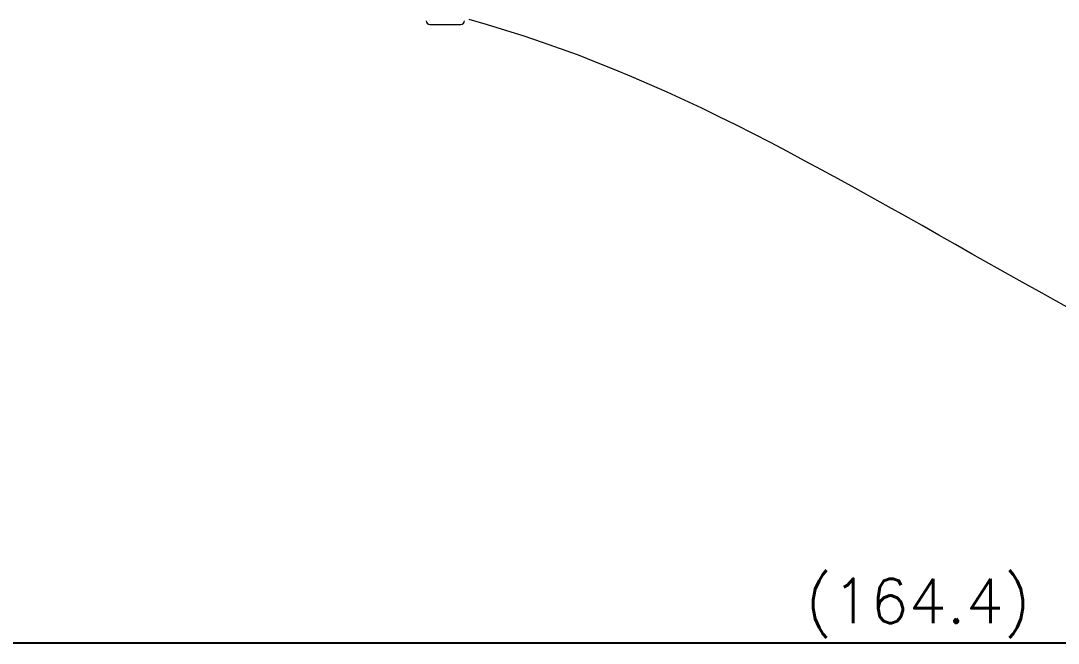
# Model space of a CAD drawing. Extents: x -5208 to -4788, y -2139 to -1842.
# Drawn here: x -4991.4 to -4909.7, y -2006.4 to -1957.4 of the extents above; entities that cross this region are included whole.
import ezdxf

# ---------------------------------------------------------------- set-up
doc = ezdxf.new("R2010")
doc.units = 0
doc.header["$LTSCALE"] = 7
doc.layers.add('D', color=2, linetype='CONTINUOUS')
doc.layers.add('Trimetric', color=7, linetype='CONTINUOUS')
doc.styles.add('GHS', font='ROMANS.shx', dxfattribs={"bigfont": 'GHS.shx'})

msp = doc.modelspace()

# ---------------------------------------------------------------- linework, layer by layer
at = {"layer": 'D'}
msp.add_line((-4841.543, -2006.433), (-4999.92, -2006.433), dxfattribs=at)
at = {"layer": 'Trimetric', "color": 0, "linetype": 'Continuous', "lineweight": 18}
for points in [[(-4959.488, -1957.421, 0.396768), (-4959.188, -1957.703)], [(-4956.753, -1957.703, 0.396768), (-4956.454, -1957.421)]]:
    msp.add_lwpolyline(points, format="xyb", dxfattribs=at)
for points in [[(-4908.553, -1980.216), (-4909.877, -1979.486), (-4911.196, -1978.748), (-4912.516, -1978.011), (-4913.835, -1977.273), (-4915.155, -1976.535), (-4916.47, -1975.789), (-4917.785, -1975.043), (-4919.1, -1974.298), (-4920.414, -1973.552), (-4921.732, -1972.811), (-4923.052, -1972.074), (-4924.372, -1971.337), (-4925.692, -1970.6), (-4927.015, -1969.869), (-4928.348, -1969.155), (-4929.68, -1968.441), (-4931.013, -1967.728), (-4932.346, -1967.015), (-4933.693, -1966.328), (-4935.039, -1965.641), (-4936.397, -1964.976), (-4937.755, -1964.312), (-4939.125, -1963.673), (-4940.496, -1963.036), (-4941.88, -1962.427), (-4943.266, -1961.824), (-4944.668, -1961.26), (-4946.071, -1960.697), (-4947.475, -1960.137), (-4948.901, -1959.634), (-4950.327, -1959.132), (-4951.754, -1958.633), (-4953.195, -1958.178), (-4954.643, -1957.741), (-4956.094, -1957.319)], [(-4959.188, -1957.703), (-4958.884, -1957.703), (-4958.579, -1957.703), (-4958.275, -1957.703), (-4957.971, -1957.703), (-4957.666, -1957.703), (-4957.362, -1957.703), (-4957.058, -1957.703), (-4956.753, -1957.703)]]:
    msp.add_lwpolyline(points, dxfattribs=at)

# ---------------------------------------------------------------- texts
at = {"layer": 'D', "insert": (-4920.731, -2003.683), "char_height": 3.5, "attachment_point": 5, "style": 'GHS'}
msp.add_mtext('\\A1;(164.4)', dxfattribs=at)

doc.saveas('drawing.dxf')
